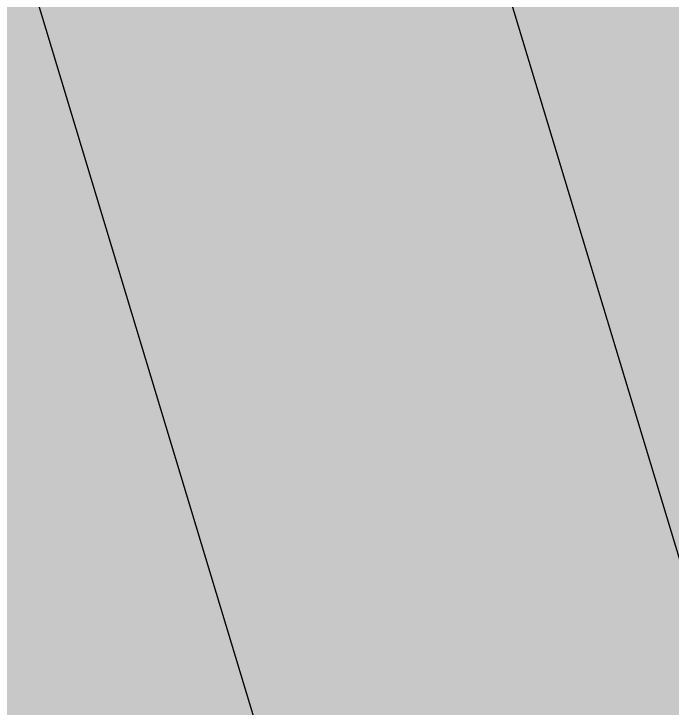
# Model space of a CAD drawing. Header units: metres. Extents: x 320712 to 330859, y 7395954 to 7410037.
# Drawn here: x 324370.09 to 324375.9, y 7399013.74 to 7399019.87 of the extents above; entities that cross this region are included whole.
import ezdxf
from ezdxf.enums import TextEntityAlignment as Align

# ---------------------------------------------------------------- set-up
doc = ezdxf.new("R2010")
doc.units = ezdxf.units.M
for name, color, linetype in [('ACAD-1A-SEM FOTOS$0$F-HZ-AMV', 3, 'Continuous'), ('ACAD-1A-SEM FOTOS$0$U-HZ-AMV', 3, 'Continuous'), ('F-HATCH-CPTM', 51, 'Continuous')]:
    doc.layers.add(name, color=color, linetype=linetype)
doc.layers.add('ACAD-1A-SEM FOTOS$0$U-HZ-EIXO L7-V1', color=240, linetype='ACAD-1A-SEM FOTOS$0$L7-V1_LINE', lineweight=30)
doc.layers.add('ACAD-1A-SEM FOTOS$0$U-HZ-EIXO TIC AMPLIAÇÃO FUTURA', color=254, linetype='ACAD-1A-SEM FOTOS$0$TIC_LINE', lineweight=30)
doc.styles.add('ACAD-1A-SEM FOTOS$0$ARIAL', font='arial.ttf')
doc.styles.add('ACAD-1A-SEM FOTOS$0$Standard', font='arial.ttf')
doc.linetypes.add('ACAD-1A-SEM FOTOS$0$L7-V1_LINE', pattern='A,3.5,-0.25,["L7-V1",ACAD-1A-SEM FOTOS$0$Standard,S=0.175,R=0,X=-0.05,Y=-0.1],-0.75', length=4.5)
doc.linetypes.add('ACAD-1A-SEM FOTOS$0$TIC_LINE', pattern='A,3.5,-0.25,["TIC",ACAD-1A-SEM FOTOS$0$Standard,S=0.175,R=0,X=-0.05,Y=-0.1],-0.5', length=4.25)

# ---------------------------------------------------------------- blocks, each defined once
blk = doc.blocks.new('ACAD-1A-SEM FOTOS')
at = {"layer": 'ACAD-1A-SEM FOTOS$0$U-HZ-EIXO L7-V1', "linetype": 'ACAD-1A-SEM FOTOS$0$L7-V1_LINE', "lineweight": 30}
for p, q in [((324487.1228, 7398632.6827), (324355.6221, 7399068.629)), ((324490.7362, 7398634.5545), (324365.56, 7399049.5342))]:
    blk.add_line(p, q, dxfattribs=at)
at = {"layer": 'ACAD-1A-SEM FOTOS$0$F-HZ-AMV', "style": 'ACAD-1A-SEM FOTOS$0$ARIAL'}
blk.add_attdef('1:18,5', text='', height=2, rotation=270.90531, dxfattribs=at).set_placement((321292.6314, 7408864.4474), align=Align.MIDDLE_CENTER)
at = {"layer": 'ACAD-1A-SEM FOTOS$0$U-HZ-AMV', "style": 'ACAD-1A-SEM FOTOS$0$ARIAL'}
blk.add_attdef('1:18,5', text='', height=2, rotation=316.15618, dxfattribs=at).set_placement((323337.9338, 7400979.0979), align=Align.MIDDLE_CENTER)
at = {"layer": 'ACAD-1A-SEM FOTOS$0$U-HZ-EIXO TIC AMPLIAÇÃO FUTURA', "style": 'ACAD-1A-SEM FOTOS$0$ARIAL'}
blk.add_attdef('1:18,5', text='', height=2, rotation=326.88553, dxfattribs=at).set_placement((321311.1728, 7406263.1204), align=Align.MIDDLE_CENTER)
at = {"layer": 'ACAD-1A-SEM FOTOS$0$U-HZ-EIXO TIC AMPLIAÇÃO FUTURA', "linetype": 'ACAD-1A-SEM FOTOS$0$TIC_LINE', "lineweight": 30, "style": 'ACAD-1A-SEM FOTOS$0$ARIAL'}
blk.add_attdef('1:18,5', text='', height=2, rotation=305.3193, dxfattribs=at).set_placement((321625.9895, 7405039.1783), align=Align.MIDDLE_CENTER)
at = {"layer": 'ACAD-1A-SEM FOTOS$0$U-HZ-EIXO TIC AMPLIAÇÃO FUTURA', "lineweight": 30, "style": 'ACAD-1A-SEM FOTOS$0$ARIAL'}
for rotation, p in [(221.24022, (321631.0079, 7404012.2212)), (322.51855, (321877.15, 7402804.4386))]:
    blk.add_attdef('1:18,5', text='', height=2, rotation=rotation, dxfattribs=at).set_placement(p, align=Align.MIDDLE_CENTER)

msp = doc.modelspace()

# ---------------------------------------------------------------- hatches: boundary and pattern name
at = {"layer": 'F-HATCH-CPTM', "transparency": 33554559}
h = msp.add_hatch(color=256, dxfattribs=at)
h.dxf.hatch_style = 1
edge = h.paths.add_edge_path()
edge.add_line((324416.6774, 7398900.8476), (324377.0109, 7399032.3486))
edge.add_arc((324698.8024, 7399140.6326), 339.522, 193.397889, 198.598281, ccw=False)
edge.add_line((324368.5207, 7399061.9613), (324366.5018, 7399068.2803))
edge.add_arc((325033.3582, 7399276.1783), 698.5119, 189.1792864, 197.3153001, ccw=False)
edge.add_arc((324677.3099, 7399225.3038), 338.9713, 179.373764, 190.290768, ccw=False)
edge.add_line((324338.3588, 7399229.0086), (324342.0512, 7399328.2849))
edge.add_line((324342.0512, 7399328.2849), (324370.9567, 7399327.5198))
edge.add_line((324370.9567, 7399327.5198), (324371.4196, 7399339.0065))
edge.add_line((324371.4196, 7399339.0065), (324372.429, 7399364.0532))
edge.add_line((324372.429, 7399364.0532), (324379.3731, 7399363.7916))
edge.add_line((324379.3731, 7399363.7916), (324378.7551, 7399346.6954))
edge.add_line((324378.7551, 7399346.6954), (324387.1703, 7399346.5171))
edge.add_line((324387.1703, 7399346.5171), (324387.6522, 7399352.9714))
edge.add_line((324387.6522, 7399352.9714), (324388.1477, 7399366.5785))
edge.add_line((324388.1477, 7399366.5785), (324388.0319, 7399377.6183))
edge.add_line((324388.0319, 7399377.6183), (324388.2214, 7399389.9203))
edge.add_line((324388.2214, 7399389.9203), (324388.7428, 7399402.7335))
edge.add_line((324388.7428, 7399402.7335), (324389.1573, 7399409.7288))
edge.add_line((324389.1573, 7399409.7288), (324385.8199, 7399409.8495))
edge.add_line((324385.8199, 7399409.8495), (324384.9624, 7399386.125))
edge.add_line((324384.9624, 7399386.125), (324380.1865, 7399386.2976))
edge.add_line((324380.1865, 7399386.2976), (324379.6259, 7399370.787))
edge.add_line((324379.6259, 7399370.787), (324372.7109, 7399371.0475))
edge.add_line((324372.7109, 7399371.0475), (324377.2601, 7399483.9331))
edge.add_arc((321941.7685, 7399590.1195), 2437.8053, 357.5035092, 357.8810097)
edge.add_arc((203259.5017, 7403520.7672), 121185.1261, 358.098641909, 358.104827552)
edge.add_arc((324084.9084, 7399519.9413), 293.5126, 358.656149, 371.912523)
edge.add_line((324372.0998, 7399580.5276), (324317.1444, 7399580.835))
edge.add_line((324317.1444, 7399580.835), (324316.1582, 7399564.9284))
edge.add_line((324316.1582, 7399564.9284), (324315.6213, 7399549.2341))
edge.add_line((324315.6213, 7399549.2341), (324314.7141, 7399524.8089))
edge.add_line((324314.7141, 7399524.8089), (324314.0843, 7399510.7656))
edge.add_line((324314.0843, 7399510.7656), (324313.5028, 7399497.9042))
edge.add_line((324313.5028, 7399497.9042), (324312.8289, 7399480.6456))
edge.add_line((324312.8289, 7399480.6456), (324312.0771, 7399466.3349))
edge.add_line((324312.0771, 7399466.3349), (324311.5607, 7399452.7476))
edge.add_line((324311.5607, 7399452.7476), (324310.6983, 7399435.7585))
edge.add_line((324310.6983, 7399435.7585), (324310.0977, 7399421.3308))
edge.add_line((324310.0977, 7399421.3308), (324309.3314, 7399405.8713))
edge.add_line((324309.3314, 7399405.8713), (324308.7335, 7399391.6729))
edge.add_line((324308.7335, 7399391.6729), (324308.0952, 7399377.3223))
edge.add_line((324308.0952, 7399377.3223), (324307.2789, 7399360.9444))
edge.add_line((324307.2789, 7399360.9444), (324306.361, 7399342.5803))
edge.add_line((324306.361, 7399342.5803), (324305.6473, 7399325.2823))
edge.add_line((324305.6473, 7399325.2823), (324304.9583, 7399309.898))
edge.add_line((324304.9583, 7399309.898), (324304.1834, 7399293.7483))
edge.add_line((324304.1834, 7399293.7483), (324303.5392, 7399278.9016))
edge.add_line((324303.5392, 7399278.9016), (324302.8879, 7399263.481))
edge.add_line((324302.8879, 7399263.481), (324301.9268, 7399250.8602))
edge.add_line((324301.9268, 7399250.8602), (324301.6195, 7399238.4656))
edge.add_line((324301.6195, 7399238.4656), (324301.7713, 7399229.153))
edge.add_line((324301.7713, 7399229.153), (324302.195, 7399220.1018))
edge.add_line((324302.195, 7399220.1018), (324303.1813, 7399210.1918))
edge.add_line((324303.1813, 7399210.1918), (324304.5472, 7399202.8853))
edge.add_line((324304.5472, 7399202.8853), (324307.327, 7399189.373))
edge.add_line((324307.327, 7399189.373), (324310.6863, 7399176.1968))
edge.add_line((324310.6863, 7399176.1968), (324315.2747, 7399160.2132))
edge.add_line((324315.2747, 7399160.2132), (324319.2388, 7399146.6041))
edge.add_line((324319.2388, 7399146.6041), (324323.7474, 7399130.5497))
edge.add_line((324323.7474, 7399130.5497), (324328.1144, 7399115.3334))
edge.add_line((324328.1144, 7399115.3334), (324331.453, 7399103.6503))
edge.add_line((324331.453, 7399103.6503), (324335.1597, 7399090.6593))
edge.add_line((324335.1597, 7399090.6593), (324338.6809, 7399078.2521))
edge.add_line((324338.6809, 7399078.2521), (324341.9439, 7399066.6121))
edge.add_line((324341.9439, 7399066.6121), (324345.2511, 7399055.4662))
edge.add_line((324345.2511, 7399055.4662), (324348.5496, 7399043.5601))
edge.add_line((324348.5496, 7399043.5601), (324351.8064, 7399032.1235))
edge.add_line((324351.8064, 7399032.1235), (324363.4802, 7399033.6372))
edge.add_line((324363.4802, 7399033.6372), (324366.7173, 7399023.305))
edge.add_line((324366.7173, 7399023.305), (324371.0457, 7399008.6473))
edge.add_line((324371.0457, 7399008.6473), (324376.002, 7398992.1481))
edge.add_line((324376.002, 7398992.1481), (324379.639, 7398980.4021))
edge.add_line((324379.639, 7398980.4021), (324385.0366, 7398962.6043))
edge.add_line((324385.0366, 7398962.6043), (324388.9682, 7398949.9008))
edge.add_line((324388.9682, 7398949.9008), (324392.638, 7398937.461))
edge.add_line((324392.638, 7398937.461), (324397.2983, 7398921.9229))
edge.add_line((324397.2983, 7398921.9229), (324401.7802, 7398907.3767))
edge.add_line((324401.7802, 7398907.3767), (324404.7925, 7398897.2625))
edge.add_line((324404.7925, 7398897.2625), (324416.6774, 7398900.8476))

# ---------------------------------------------------------------- block references
at = {"color": 7, "true_color": 0xffffff}
msp.add_blockref('ACAD-1A-SEM FOTOS', (0, 0), dxfattribs=at)

doc.saveas('drawing.dxf')
